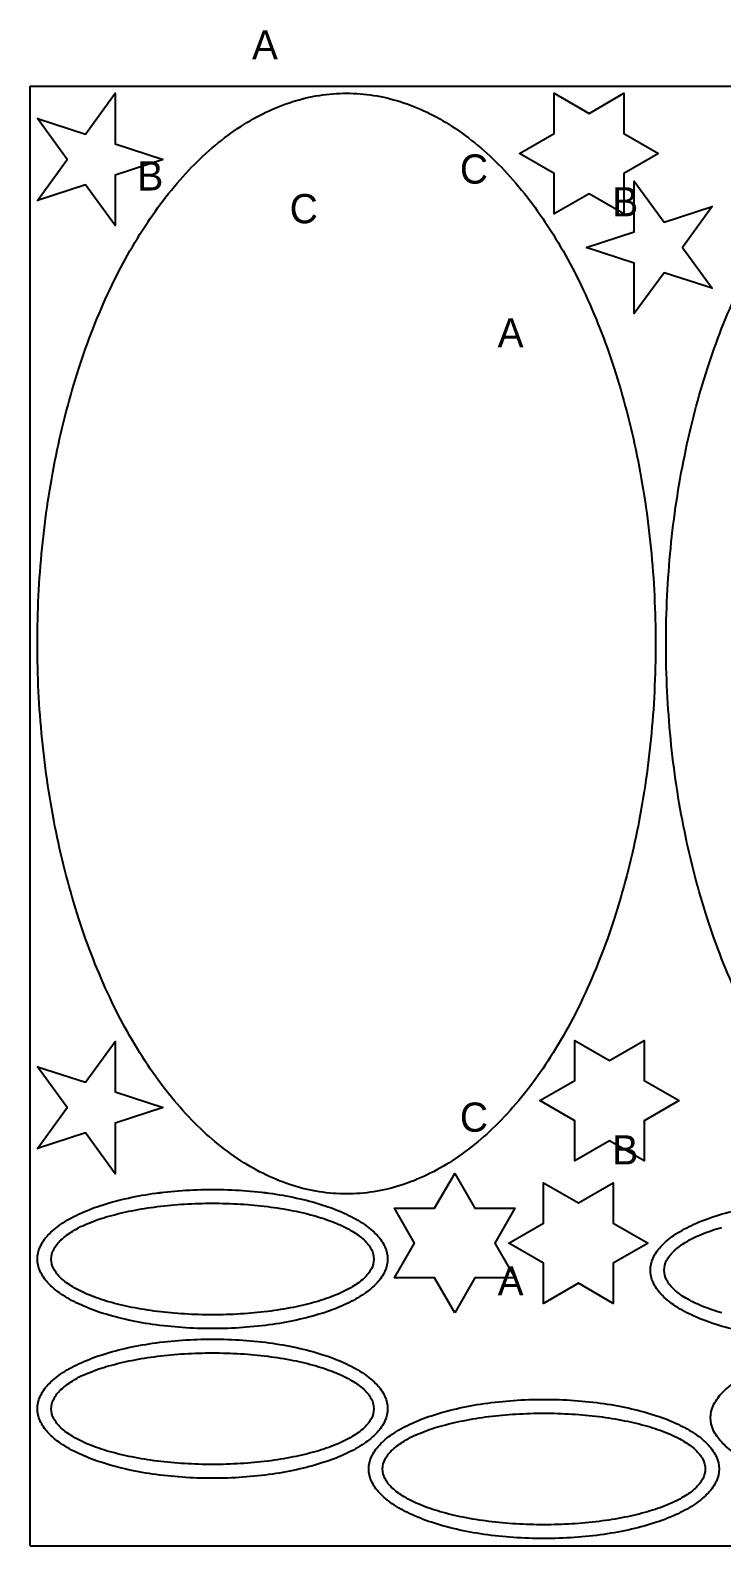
# Model space of a CAD drawing. Extents: x 0 to 2800, y 0 to 2128.
# Drawn here: x 0 to 971, y 0 to 2128 of the extents above; entities that cross this region are included whole.
import ezdxf

# ---------------------------------------------------------------- set-up
doc = ezdxf.new("R2010")
doc.units = 0
doc.header["$LTSCALE"] = 41
doc.styles.get("Standard").update_dxf_attribs({"font": 'txt', "height": 1})

msp = doc.modelspace()

# ---------------------------------------------------------------- linework, layer by layer
at = {"layer": 'BORDER_D0_T132.1_RK1_A0_W0_EM1'}
for points in [[(186.81, 1947.04), (119.28, 1925.1), (119.28, 1854.09), (77.54, 1911.54), (10, 1889.59), (51.74, 1947.04), (10, 2004.49), (77.54, 1982.55), (119.28, 2040), (119.28, 1968.99), (186.81, 1947.04)], [(882.49, 1955.35), (833.62, 1927.14), (833.62, 1870.71), (784.75, 1898.93), (735.88, 1870.71), (735.88, 1927.14), (687.01, 1955.35), (735.88, 1983.57), (735.88, 2040), (784.75, 2011.79), (833.62, 2040), (833.62, 1983.57), (882.49, 1955.35)], [(780.79, 1823.49), (848.33, 1845.44), (848.33, 1916.45), (890.07, 1859), (957.61, 1880.94), (915.87, 1823.49), (957.61, 1766.04), (890.07, 1787.99), (848.33, 1730.54), (848.33, 1801.55), (780.79, 1823.49)], [(186.81, 615.34), (119.28, 593.4), (119.28, 522.39), (77.54, 579.84), (10, 557.89), (51.74, 615.34), (10, 672.79), (77.54, 650.85), (119.28, 708.3), (119.28, 637.29), (186.81, 615.34)], [(911.27, 625.08), (862.4, 596.87), (862.4, 540.44), (813.53, 568.65), (764.66, 540.44), (764.66, 596.87), (715.79, 625.08), (764.66, 653.3), (764.66, 709.73), (813.53, 681.51), (862.4, 709.73), (862.4, 653.3), (911.27, 625.08)], [(596.07, 327.26), (567.86, 376.13), (511.43, 376.13), (539.64, 425), (511.43, 473.87), (567.86, 473.87), (596.07, 522.74), (624.29, 473.87), (680.72, 473.87), (652.5, 425), (680.72, 376.13), (624.29, 376.13), (596.07, 327.26)], [(867.61, 425), (818.74, 396.79), (818.74, 340.36), (769.88, 368.57), (721.01, 340.36), (721.01, 396.79), (672.14, 425), (721.01, 453.21), (721.01, 509.64), (769.88, 481.43), (818.74, 509.64), (818.74, 453.21), (867.61, 425)]]:
    msp.add_lwpolyline(points, close=True, dxfattribs=at)
for points in [[(444.1, 2040, -0.076786), (519.48, 2028.26, -0.068058), (592.57, 1993.39, -0.056093), (661.15, 1936.44, -0.045362), (723.13, 1859.16, -0.037263), (776.64, 1763.89, -0.03162), (820.04, 1653.53, -0.027905), (852.02, 1531.41, -0.025667), (871.6, 1401.27, -0.024617), (878.2, 1267.05, -0.024617), (871.6, 1132.83, -0.025667), (852.02, 1002.69, -0.027905), (820.04, 880.58, -0.03162), (776.64, 770.21, -0.037263), (723.13, 674.94, -0.045362), (661.15, 597.66, -0.056093), (592.57, 540.72, -0.068058), (519.48, 505.84, -0.076786), (444.1, 494.1, -0.076786), (368.72, 505.84, -0.068058), (295.63, 540.72, -0.056093), (227.05, 597.66, -0.045362), (165.07, 674.94, -0.037263), (111.56, 770.21, -0.03162), (68.16, 880.58, -0.027905), (36.18, 1002.69, -0.025667), (16.59, 1132.83, -0.024617), (10, 1267.05, -0.024617), (16.59, 1401.27, -0.025667), (36.18, 1531.41, -0.027905), (68.16, 1653.53, -0.03162), (111.56, 1763.89, -0.037263), (165.07, 1859.16, -0.045362), (227.05, 1936.44, -0.056093), (295.63, 1993.39, -0.068058), (368.72, 2028.26, -0.076786), (444.1, 2040)], [(501.88, 402.61, -0.106579), (498.14, 385.64, -0.081333), (487.05, 369.18, -0.056346), (468.93, 353.74, -0.039878), (444.34, 339.78, -0.02994), (414.03, 327.73, -0.023968), (378.91, 317.96, -0.020393), (340.06, 310.76, -0.01836), (298.65, 306.35, -0.017435), (255.94, 304.87, -0.017435), (213.23, 306.35, -0.01836), (171.82, 310.76, -0.020393), (132.97, 317.96, -0.023968), (97.85, 327.73, -0.02994), (67.54, 339.78, -0.039878), (42.95, 353.74, -0.056346), (24.83, 369.18, -0.081333), (13.74, 385.64, -0.106579), (10, 402.61, -0.106579), (13.74, 419.58, -0.081333), (24.83, 436.04, -0.056346), (42.95, 451.48, -0.039878), (67.54, 465.43, -0.02994), (97.85, 477.48, -0.023968), (132.97, 487.25, -0.020393), (171.82, 494.45, -0.01836), (213.23, 498.86, -0.017435), (255.94, 500.35, -0.017435), (298.65, 498.86, -0.01836), (340.06, 494.45, -0.020393), (378.91, 487.25, -0.023968), (414.03, 477.48, -0.02994), (444.34, 465.43, -0.039878), (468.93, 451.48, -0.056346), (487.05, 436.04, -0.081333), (498.14, 419.58, -0.106579), (501.88, 402.61)], [(501.88, 192.43, -0.106579), (498.14, 175.46, -0.081333), (487.05, 159, -0.056346), (468.93, 143.56, -0.039878), (444.34, 129.6, -0.029939), (414.03, 117.56, -0.023968), (378.91, 107.78, -0.020393), (340.06, 100.58, -0.01836), (298.65, 96.17, -0.017435), (255.94, 94.69, -0.017435), (213.23, 96.17, -0.01836), (171.82, 100.58, -0.020393), (132.97, 107.78, -0.023968), (97.85, 117.56, -0.02994), (67.54, 129.6, -0.039878), (42.95, 143.56, -0.056346), (24.83, 159, -0.081333), (13.74, 175.46, -0.106579), (10, 192.43, -0.106579), (13.74, 209.4, -0.081333), (24.83, 225.86, -0.056346), (42.95, 241.3, -0.039878), (67.54, 255.25, -0.02994), (97.85, 267.3, -0.023968), (132.97, 277.07, -0.020393), (171.82, 284.27, -0.01836), (213.23, 288.68, -0.017435), (255.94, 290.17, -0.017435), (298.65, 288.68, -0.01836), (340.06, 284.27, -0.020393), (378.91, 277.07, -0.023968), (414.03, 267.3, -0.02994), (444.34, 255.25, -0.039878), (468.93, 241.3, -0.056346), (487.05, 225.86, -0.081333), (498.14, 209.4, -0.106579), (501.88, 192.43)], [(967.33, 107.74, -0.106579), (963.59, 90.77, -0.081333), (952.5, 74.31, -0.056346), (934.38, 58.87, -0.039878), (909.79, 44.91, -0.02994), (879.48, 32.87, -0.023968), (844.36, 23.09, -0.020393), (805.51, 15.89, -0.01836), (764.1, 11.48, -0.017435), (721.39, 10, -0.017435), (678.68, 11.48, -0.01836), (637.27, 15.89, -0.020393), (598.42, 23.09, -0.023968), (563.3, 32.87, -0.029939), (532.99, 44.91, -0.039878), (508.4, 58.87, -0.056346), (490.28, 74.31, -0.081333), (479.19, 90.77, -0.106579), (475.45, 107.74, -0.106579), (479.19, 124.71, -0.081333), (490.28, 141.17, -0.056346), (508.4, 156.61, -0.039878), (532.99, 170.57, -0.02994), (563.3, 182.61, -0.023968), (598.42, 192.38, -0.020393), (637.27, 199.59, -0.01836), (678.68, 203.99, -0.017435), (721.39, 205.48, -0.017435), (764.1, 203.99, -0.01836), (805.51, 199.59, -0.020393), (844.36, 192.38, -0.023968), (879.48, 182.61, -0.02994), (909.79, 170.57, -0.039878), (934.38, 156.61, -0.056346), (952.5, 141.17, -0.081333), (963.59, 124.71, -0.106579), (967.33, 107.74)]]:
    msp.add_lwpolyline(points, format="xyb", close=True, dxfattribs=at)
for points in [[(994.46, 770.21, -0.03162), (951.06, 880.58, -0.027905), (919.08, 1002.69, -0.025667), (899.49, 1132.83, -0.024617), (892.9, 1267.05, -0.024617), (899.49, 1401.27, -0.025667), (919.08, 1531.41, -0.027905), (951.06, 1653.53, -0.03162), (994.46, 1763.89, -0.037263)], [(993.87, 302.32, -0.023968), (958.75, 312.09, -0.02994), (928.44, 324.13, -0.039878), (903.85, 338.09, -0.056347), (885.73, 353.53, -0.081333), (874.63, 369.99, -0.106579), (870.9, 386.96, -0.106579), (874.63, 403.93, -0.081333), (885.73, 420.39, -0.056346), (903.85, 435.83, -0.039878), (928.44, 449.79, -0.02994), (958.75, 461.83, -0.023968), (993.87, 471.61, -0.020393)], [(988.39, 130.78, -0.056346), (970.27, 146.22, -0.081333), (959.17, 162.68, -0.106579), (955.44, 179.65, -0.106579), (959.17, 196.62, -0.081333), (970.27, 213.08, -0.056346), (988.39, 228.52, -0.039878)]]:
    msp.add_lwpolyline(points, format="xyb", dxfattribs=at)
at = {"layer": 'BORDER_D0_T132_RK1_A0_W0_EM1_RI1_ID0007'}
for points in [[(186.81, 1947.05), (119.28, 1925.1), (119.28, 1854.09), (77.54, 1911.54), (10, 1889.6), (51.74, 1947.05), (10, 2004.5), (77.54, 1982.55), (119.28, 2040), (119.28, 1968.99), (186.81, 1947.05)], [(780.79, 1823.49), (848.32, 1845.44), (848.32, 1916.45), (890.06, 1859), (957.6, 1880.94), (915.86, 1823.49), (957.6, 1766.04), (890.06, 1787.99), (848.32, 1730.54), (848.32, 1801.55), (780.79, 1823.49)], [(186.81, 615.35), (119.28, 593.4), (119.28, 522.39), (77.54, 579.84), (10, 557.9), (51.74, 615.35), (10, 672.8), (77.54, 650.85), (119.28, 708.3), (119.28, 637.29), (186.81, 615.35)]]:
    msp.add_lwpolyline(points, close=True, dxfattribs=at)
at = {"layer": 'BORDER_D0_T132_RK1_A0_W0_EM1_RI1_ID0011'}
for points in [[(882.49, 1955.35), (833.62, 1927.14), (833.62, 1870.71), (784.75, 1898.93), (735.88, 1870.71), (735.88, 1927.14), (687.01, 1955.35), (735.88, 1983.57), (735.88, 2040), (784.75, 2011.79), (833.62, 2040), (833.62, 1983.57), (882.49, 1955.35)], [(911.27, 625.08), (862.4, 596.87), (862.4, 540.44), (813.53, 568.66), (764.66, 540.44), (764.66, 596.87), (715.79, 625.08), (764.66, 653.3), (764.66, 709.73), (813.53, 681.52), (862.4, 709.73), (862.4, 653.3), (911.27, 625.08)], [(596.07, 327.25), (567.86, 376.12), (511.43, 376.12), (539.65, 424.99), (511.43, 473.86), (567.86, 473.86), (596.07, 522.73), (624.29, 473.86), (680.71, 473.86), (652.51, 424.99), (680.71, 376.12), (624.29, 376.12), (596.07, 327.25)], [(867.62, 424.99), (818.75, 396.78), (818.75, 340.35), (769.88, 368.57), (721.01, 340.35), (721.01, 396.78), (672.14, 424.99), (721.01, 453.21), (721.01, 509.64), (769.88, 481.43), (818.75, 509.64), (818.75, 453.21), (867.62, 424.99)]]:
    msp.add_lwpolyline(points, close=True, dxfattribs=at)
at = {"layer": 'BORDER_D0_T132_RK1_A0_W0_EM1_RI1_ID0017'}
msp.add_lwpolyline([(444.1, 2040, -0.076784), (519.48, 2028.26, -0.068057), (592.57, 1993.39, -0.056097), (661.15, 1936.44, -0.045361), (723.13, 1859.16, -0.037263), (776.64, 1763.89, -0.031618), (820.04, 1653.53, -0.027907), (852.02, 1531.41, -0.025666), (871.6, 1401.27, -0.024617), (878.2, 1267.05, -0.024617), (871.6, 1132.83, -0.025666), (852.02, 1002.69, -0.027905), (820.04, 880.58, -0.03162), (776.64, 770.21, -0.037263), (723.13, 674.94, -0.045361), (661.15, 597.66, -0.056093), (592.57, 540.72, -0.068061), (519.48, 505.84, -0.076784), (444.1, 494.1, -0.076784), (368.72, 505.84, -0.068061), (295.63, 540.72, -0.056093), (227.05, 597.66, -0.045361), (165.07, 674.94, -0.037263), (111.56, 770.21, -0.03162), (68.16, 880.58, -0.027905), (36.18, 1002.69, -0.025667), (16.59, 1132.83, -0.024617), (10, 1267.05, -0.024617), (16.59, 1401.27, -0.025667), (36.18, 1531.41, -0.027907), (68.16, 1653.53, -0.031618), (111.56, 1763.89, -0.037263), (165.07, 1859.16, -0.045361), (227.05, 1936.44, -0.056097), (295.63, 1993.39, -0.068057), (368.72, 2028.26, -0.076784), (444.1, 2040)], format="xyb", close=True, dxfattribs=at)
at = {"layer": 'BORDER_D0_T132_RK1_A0_W0_EM1_RI1_ID0021'}
for points in [[(501.88, 402.61, -0.106572), (498.14, 385.64, -0.081329), (487.05, 369.18, -0.056348), (468.93, 353.74, -0.039882), (444.34, 339.78, -0.029934), (414.03, 327.74, -0.02397), (378.91, 317.97, -0.020392), (340.06, 310.76, -0.01836), (298.65, 306.36, -0.017437), (255.94, 304.87, -0.017437), (213.23, 306.36, -0.01836), (171.82, 310.76, -0.020392), (132.97, 317.97, -0.02397), (97.85, 327.74, -0.029934), (67.54, 339.78, -0.039882), (42.95, 353.74, -0.056349), (24.83, 369.18, -0.081329), (13.74, 385.64, -0.106572), (10, 402.61, -0.106572), (13.74, 419.58, -0.081329), (24.83, 436.04, -0.056348), (42.95, 451.48, -0.039882), (67.54, 465.44, -0.029934), (97.85, 477.48, -0.02397), (132.97, 487.25, -0.020392), (171.82, 494.46, -0.01836), (213.23, 498.86, -0.017437), (255.94, 500.35, -0.017437), (298.65, 498.86, -0.01836), (340.06, 494.46, -0.020392), (378.91, 487.25, -0.02397), (414.03, 477.48, -0.029934), (444.34, 465.44, -0.039882), (468.93, 451.48, -0.056349), (487.05, 436.04, -0.081329), (498.14, 419.58, -0.106572), (501.88, 402.61)], [(501.88, 192.43, -0.106572), (498.14, 175.46, -0.081329), (487.05, 159, -0.056348), (468.93, 143.56, -0.039882), (444.34, 129.6, -0.029934), (414.03, 117.56, -0.02397), (378.91, 107.79, -0.020392), (340.06, 100.58, -0.01836), (298.65, 96.18, -0.017436), (255.94, 94.69, -0.017437), (213.23, 96.18, -0.01836), (171.82, 100.58, -0.020392), (132.97, 107.79, -0.02397), (97.85, 117.56, -0.029934), (67.54, 129.6, -0.039882), (42.95, 143.56, -0.056348), (24.83, 159, -0.081329), (13.74, 175.46, -0.106572), (10, 192.43, -0.106572), (13.74, 209.4, -0.081329), (24.83, 225.86, -0.056349), (42.95, 241.3, -0.039882), (67.54, 255.26, -0.029934), (97.85, 267.3, -0.02397), (132.97, 277.07, -0.020392), (171.82, 284.28, -0.01836), (213.23, 288.68, -0.017437), (255.94, 290.17, -0.017437), (298.65, 288.68, -0.01836), (340.06, 284.28, -0.020392), (378.91, 277.07, -0.02397), (414.03, 267.3, -0.029934), (444.34, 255.26, -0.039882), (468.93, 241.3, -0.056349), (487.05, 225.86, -0.081329), (498.14, 209.4, -0.106572), (501.88, 192.43)], [(967.33, 107.74, -0.106572), (963.59, 90.77, -0.081329), (952.5, 74.31, -0.056348), (934.38, 58.87, -0.039882), (909.79, 44.91, -0.029934), (879.48, 32.87, -0.02397), (844.36, 23.1, -0.020392), (805.51, 15.89, -0.01836), (764.1, 11.49, -0.017437), (721.39, 10, -0.017436), (678.68, 11.49, -0.01836), (637.27, 15.89, -0.020392), (598.42, 23.1, -0.02397), (563.3, 32.87, -0.029934), (532.99, 44.91, -0.039882), (508.4, 58.87, -0.056349), (490.28, 74.31, -0.081329), (479.19, 90.77, -0.106572), (475.45, 107.74, -0.106572), (479.19, 124.71, -0.081329), (490.28, 141.17, -0.056348), (508.4, 156.61, -0.039882), (532.99, 170.57, -0.029934), (563.3, 182.61, -0.02397), (598.42, 192.38, -0.020392), (637.27, 199.59, -0.01836), (678.68, 203.99, -0.017437), (721.39, 205.48, -0.017437), (764.1, 203.99, -0.01836), (805.51, 199.59, -0.020392), (844.36, 192.38, -0.02397), (879.48, 182.61, -0.029934), (909.79, 170.57, -0.039882), (934.38, 156.61, -0.056349), (952.5, 141.17, -0.081329), (963.59, 124.71, -0.106572), (967.33, 107.74)]]:
    msp.add_lwpolyline(points, format="xyb", close=True, dxfattribs=at)
for points in [[(993.87, 302.32, -0.02397), (958.75, 312.09, -0.029934), (928.44, 324.13, -0.039882), (903.85, 338.09, -0.056348), (885.73, 353.53, -0.081329), (874.64, 369.99, -0.106572), (870.9, 386.96, -0.106572), (874.64, 403.93, -0.081329), (885.73, 420.39, -0.056349), (903.85, 435.83, -0.039882), (928.44, 449.79, -0.029934), (958.75, 461.83, -0.02397), (993.87, 471.6, -0.020392)], [(988.39, 130.78, -0.056349), (970.27, 146.22, -0.081329), (959.18, 162.68, -0.106572), (955.44, 179.65, -0.106572), (959.18, 196.62, -0.081329), (970.27, 213.08, -0.056349), (988.39, 228.52, -0.039882)]]:
    msp.add_lwpolyline(points, format="xyb", dxfattribs=at)
at = {"layer": 'BORDER_D0_T132_RK1_A0_W0_EM1_RI1_ID0022'}
msp.add_lwpolyline([(994.46, 770.21, -0.03162), (951.06, 880.58, -0.027905), (919.08, 1002.69, -0.025667), (899.49, 1132.83, -0.024617), (892.9, 1267.05, -0.024617), (899.49, 1401.27, -0.025667), (919.08, 1531.41, -0.027907), (951.06, 1653.53, -0.031618), (994.46, 1763.89, -0.037263)], format="xyb", dxfattribs=at)
at = {"layer": 'CONTOUR_D0'}
for points in [[(482.49, 402.61, -0.121126), (479.05, 389, -0.084995), (468.83, 375.81, -0.05459), (452.14, 363.44, -0.03689), (429.48, 352.25, -0.026939), (401.56, 342.59, -0.021226), (369.21, 334.76, -0.017888), (333.42, 328.99, -0.016018), (295.28, 325.45, -0.015176), (255.94, 324.26, -0.015176), (216.6, 325.45, -0.016018), (178.46, 328.99, -0.017888), (142.67, 334.76, -0.021226), (110.32, 342.59, -0.026948), (82.39, 352.25, -0.036877), (59.74, 363.44, -0.054569), (43.06, 375.81, -0.085027), (32.83, 389, -0.121126), (29.39, 402.61, -0.12104), (32.83, 416.21, -0.085067), (43.06, 429.41, -0.054568), (59.74, 441.78, -0.066481), (82.39, 452.97, -0.043161), (110.32, 462.63, -0.021226), (142.67, 470.46, -0.017888), (178.46, 476.23, -0.016018), (216.6, 479.77, -0.015176), (255.94, 480.96, -0.015176), (295.28, 479.77, -0.016018), (333.42, 476.23, -0.017888), (369.21, 470.46, -0.021226), (401.56, 462.63, -0.026939), (429.48, 452.97, -0.03689), (452.14, 441.78, -0.05459), (468.83, 429.41, -0.085036), (479.05, 416.21, -0.12104), (482.49, 402.61)], [(482.49, 192.43, -0.121126), (479.05, 178.82, -0.084995), (468.83, 165.63, -0.05459), (452.14, 153.26, -0.03689), (429.48, 142.07, -0.026939), (401.56, 132.41, -0.021226), (369.21, 124.58, -0.017888), (333.42, 118.81, -0.016018), (295.28, 115.27, -0.015176), (255.94, 114.08, -0.015176), (216.6, 115.27, -0.016018), (178.46, 118.81, -0.017888), (142.67, 124.58, -0.021226), (110.32, 132.41, -0.026948), (82.39, 142.07, -0.036877), (59.74, 153.26, -0.054569), (43.06, 165.63, -0.085027), (32.83, 178.82, -0.121126), (29.39, 192.43, -0.12104), (32.83, 206.03, -0.085068), (43.06, 219.23, -0.054569), (59.74, 231.6, -0.066481), (82.39, 242.79, -0.043161), (110.32, 252.45, -0.021226), (142.67, 260.28, -0.017888), (178.46, 266.05, -0.016018), (216.6, 269.59, -0.015176), (255.94, 270.78, -0.015176), (295.28, 269.59, -0.016018), (333.42, 266.05, -0.017888), (369.21, 260.28, -0.021226), (401.56, 252.45, -0.026939), (429.48, 242.79, -0.03689), (452.14, 231.6, -0.05459), (468.83, 219.23, -0.085036), (479.05, 206.03, -0.12104), (482.49, 192.43)], [(947.94, 107.74, -0.121127), (944.5, 94.13, -0.084995), (934.28, 80.94, -0.05459), (917.59, 68.57, -0.03689), (894.93, 57.38, -0.026939), (867.01, 47.72, -0.021226), (834.66, 39.89, -0.017888), (798.87, 34.12, -0.016018), (760.73, 30.58, -0.015176), (721.39, 29.39, -0.015176), (682.05, 30.58, -0.016018), (643.91, 34.12, -0.017888), (608.12, 39.89, -0.021226), (575.77, 47.72, -0.026948), (547.84, 57.38, -0.036877), (525.19, 68.57, -0.054569), (508.51, 80.94, -0.085027), (498.28, 94.13, -0.121126), (494.84, 107.74, -0.12104), (498.28, 121.34, -0.085068), (508.51, 134.54, -0.054568), (525.19, 146.91, -0.066481), (547.84, 158.1, -0.043161), (575.77, 167.76, -0.021226), (608.12, 175.59, -0.017888), (643.91, 181.36, -0.016018), (682.05, 184.9, -0.015176), (721.39, 186.09, -0.015176), (760.73, 184.9, -0.016018), (798.87, 181.36, -0.017888), (834.66, 175.59, -0.021226), (867.01, 167.76, -0.026939), (894.93, 158.1, -0.03689), (917.59, 146.91, -0.05459), (934.28, 134.54, -0.085036), (944.5, 121.34, -0.12104), (947.94, 107.74)]]:
    msp.add_lwpolyline(points, format="xyb", close=True, dxfattribs=at)
msp.add_lwpolyline([(971.22, 326.94, -0.026947), (943.29, 336.6, -0.036877), (920.64, 347.79, -0.054569), (903.96, 360.16, -0.085027), (893.73, 373.35, -0.121126), (890.29, 386.96, -0.12104), (893.73, 400.56, -0.085068), (903.96, 413.76, -0.054568), (920.64, 426.13, -0.066481), (943.29, 437.32, -0.043161), (971.22, 446.98, -0.021226)], format="xyb", dxfattribs=at)
at = {"layer": 'FRAME_Z18', "linetype": 'CONTINUOUS'}
for p, q in [((0, 2050), (2800, 2050)), ((0, 0), (0, 2050)), ((0, 0), (2800, 0))]:
    msp.add_line(p, q, dxfattribs=at)

# ---------------------------------------------------------------- texts
at = {"layer": 'TEXT'}
for s, p in [('A', (311.27, 2087.43, 18)), ('B', (150.27, 1903.43, 18)), ('C', (603.33, 1913.11, 18)), ('C', (364.27, 1857.43, 18)), ('B', (817.33, 1867.11, 18)), ('A', (656.33, 1683.11, 18)), ('C', (603.33, 581.41, 18)), ('B', (817.33, 535.41, 18)), ('A', (656.33, 351.41, 18))]:
    msp.add_text(s, height=41, dxfattribs=at).set_placement(p)

doc.saveas('drawing.dxf')
